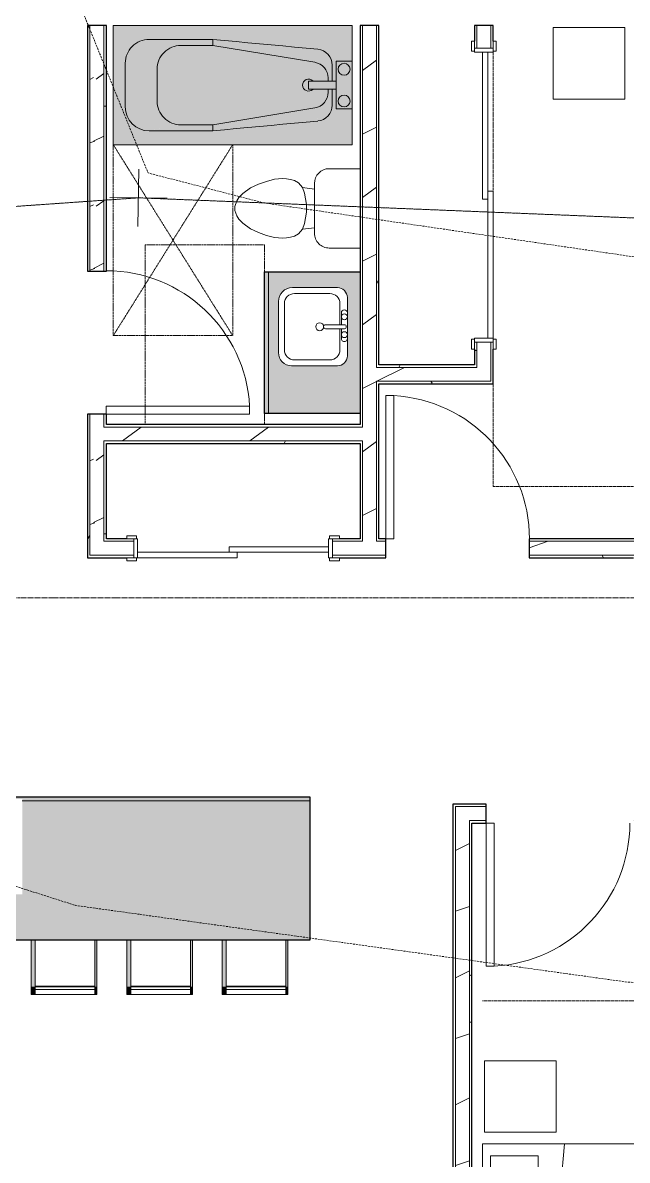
# Model space of a CAD drawing. Header units: inches. Extents: x -10205 to 13964, y -460 to 30702.
# Drawn here: x -2385.2 to -2233.3, y 11393.1 to 11679.3 of the extents above; entities that cross this region are included whole.
import ezdxf

# ---------------------------------------------------------------- set-up
doc = ezdxf.new("R2010")
doc.units = ezdxf.units.IN
doc.header["$MEASUREMENT"] = 0
for name, pattern in [('Dash 1_16_', [0.125, 0.0625, -0.0625]), ('Grid Line 1_2_', [0.875, 0.5, -0.125, 0.125, -0.125]), ('Hidden 1_8_', [0.1875, 0.125, -0.0625]), ('IMPORT-DASHED _2_', [0.75, 0.5, -0.25]), ('IMPORT-DASHED2', [0.375, 0.25, -0.125])]:
    doc.linetypes.add(name, pattern=pattern)
for name, color, linetype, lineweight in [('0-1', 7, 'Continuous', 5), ('0-4', 7, 'Continuous', 9), ('00base_6150001_dwg', 147, 'Continuous', 13), ('52', 147, 'Continuous', 13), ('A-DETL-HDLN-1', 7, 'Hidden 1_8_', 9), ('A-DOOR-3', 7, 'Continuous', 9), ('A-DOOR-4', 250, 'Continuous', 13), ('A-DOOR-FRAM-2', 250, 'Continuous', 13), ('A-WALL-5', 130, 'Continuous', 25), ('A-WALL-6', 7, 'Continuous', 9), ('A-WALL-PATT-3', 7, 'Continuous', 9), ('A-WALL-PATT-4', 8, 'Continuous', 9), ('E_RDWY_Gravel', 1, 'IMPORT-DASHED2', 13), ('E_TOPO_DTM_Breaklines', 147, 'Continuous', 13), ('E_TOPO_DTM_Contours_Major', 147, 'IMPORT-DASHED _2_', 13), ('E_TOPO_DTM_Contours_Minor', 147, 'IMPORT-DASHED _2_', 13), ('I-FURN-1', 254, 'Continuous', 9), ('I-FURN-3', 7, 'Continuous', 9), ('I-FURN-HDLN-2', 254, 'Dash 1_16_', 9), ('P-SANR-FIXT-1', 8, 'Continuous', 9), ('P-SANR-FIXT-5', 7, 'Continuous', 9), ('Q-CASE-2', 254, 'Continuous', 9), ('Q-CASE-5', 130, 'Continuous', 25), ('Q-CASE-6', 7, 'Continuous', 9), ('S-GRID-1', 1, 'Grid Line 1_2_', 9)]:
    doc.layers.add(name, color=color, linetype=linetype, lineweight=lineweight)
pattern_1 = [(0, (0, 0), (61.44, 15.36), [2.534, -43.546, 2.534, -43.546, -245.76]), (0, (0, 0), (61.44, 15.36), [-92.16, 2.534, -89.626, 2.534, -43.546, -107.52]), (0, (0, 0), (61.44, 15.36), [-230.4, 2.534, -28.186, 2.534, -74.266]), (120, (23.04, 7.68), (-44.02215, 45.5286), [2.534, -43.546, 2.534, -43.546, -245.76]), (120, (23.04, 7.68), (-44.02215, 45.5286), [-92.16, 2.534, -89.626, 2.534, -43.546, -107.52]), (120, (23.04, 7.68), (-44.02215, 45.5286), [-230.4, 2.534, -28.186, 2.534, -74.266]), (240, (30.72, 38.4), (-17.41785, -60.8886), [2.534, -43.546, 2.534, -43.546, -245.76]), (240, (30.72, 38.4), (-17.41785, -60.8886), [-92.16, 2.534, -89.626, 2.534, -43.546, -107.52]), (240, (30.72, 38.4), (-17.41785, -60.8886), [-230.4, 2.534, -28.186, 2.534, -74.266])]
pattern_2 = [(216.87, (12.795, 31.987), (95.9612857, 63.9749714), [15.994, -143.942]), (206.565, (31.987, 22.391), (-31.986981, -31.986924), [35.763, -35.763]), (198.435, (31.987, 6.397), (-63.974746, -31.987128), [20.231, -80.922])]

# ---------------------------------------------------------------- blocks, each defined once
blk = doc.blocks.new('Single-Flush - 36_ x 84_-1372839-SITE PLAN - CAD FILE')
at = {"layer": 'A-DOOR-3'}
blk.add_arc((18, 2.37), 36.07, 93.1789, 180, dxfattribs=at)
at = {"layer": 'A-DOOR-4'}
for p, q in [((16, 2.37), (16, 38.39)), ((18, 38.39), (16, 38.39)), ((18, 2.37), (18, 38.39)), ((18, 2.37), (16, 2.37))]:
    blk.add_line(p, q, dxfattribs=at)
blk = doc.blocks.new('Bed-Standard - King 78_ x 80_-V22-SITE PLAN - CAD FILE')
at = {"layer": 'I-FURN-3'}
for p, q in [((49.69, 38.2), (-28.31, 38.2)), ((-28.31, 38.2), (-28.31, -41.8)), ((49.69, -41.8), (49.69, 38.2)), ((-25.31, 36.2), (-25.31, 24.2)), ((-25.31, 36.2), (46.69, 36.2)), ((46.69, 36.2), (46.69, 24.2)), ((49.69, 24.2), (-28.31, 17.63)), ((-25.31, 24.2), (46.69, 24.2)), ((-28.31, -41.8), (49.69, -41.8))]:
    blk.add_line(p, q, dxfattribs=at)
at = {"layer": 'I-FURN-HDLN-2'}
for p, q in [((73.69, -77.8), (73.69, 38.2)), ((-64.31, 31.52), (-64.31, -3.48)), ((-64.31, -51.92), (-64.31, -77.8)), ((-64.31, -77.8), (73.69, -77.8))]:
    blk.add_line(p, q, dxfattribs=at)
blk = doc.blocks.new('Table-Night Stand - 18_ x 18_ x 24_-1352623-SITE PLAN - CAD FILE')
at = {"layer": 'I-FURN-3'}
for p, q in [((18.15, 18), (0.15, 18)), ((0.15, 18), (0.15, 0)), ((18.15, 0), (18.15, 18)), ((0.15, 0), (18.15, 0))]:
    blk.add_line(p, q, dxfattribs=at)
blk = doc.blocks.new('Bed-Standard - King 78_ x 80_-V23-SITE PLAN - CAD FILE')
at = {"layer": 'I-FURN-3'}
for p, q in [((-28.31, 41.8), (49.69, 41.8)), ((-28.31, -38.2), (-28.31, 41.8)), ((49.69, 41.8), (49.69, -38.2)), ((49.69, -24.2), (-28.31, -17.63)), ((-25.31, -24.2), (46.69, -24.2)), ((-25.31, -36.2), (-25.31, -24.2)), ((46.69, -36.2), (46.69, -24.2)), ((-25.31, -36.2), (46.69, -36.2)), ((49.69, -38.2), (-28.31, -38.2))]:
    blk.add_line(p, q, dxfattribs=at)
at = {"layer": 'I-FURN-HDLN-2'}
for p, q in [((-64.31, 77.8), (73.69, 77.8)), ((-64.31, -38.2), (-64.31, 77.8)), ((73.69, 77.8), (73.69, -38.2))]:
    blk.add_line(p, q, dxfattribs=at)
blk = doc.blocks.new('Table-Night Stand - 18_ x 18_ x 24_-1372838-SITE PLAN - CAD FILE')
at = {"layer": 'I-FURN-3'}
for p, q in [((0.15, 0), (18.15, 0)), ((0.15, -18), (0.15, 0)), ((18.15, 0), (18.15, -18)), ((18.15, -18), (0.15, -18))]:
    blk.add_line(p, q, dxfattribs=at)
blk = doc.blocks.new('Single-Flush - 36_ x 84_-1372824-SITE PLAN - CAD FILE')
at = {"layer": 'A-DOOR-3'}
blk.add_arc((18, -2.38), 36.07, 180, 266.8211, dxfattribs=at)
at = {"layer": 'A-DOOR-4'}
for p, q in [((16, -2.38), (16, -38.39)), ((18, -2.38), (16, -2.38)), ((18, -2.38), (18, -38.39)), ((18, -38.39), (16, -38.39))]:
    blk.add_line(p, q, dxfattribs=at)
blk = doc.blocks.new('OD_CW_Base Cabinet - OD_CW_Base Cabinet-1413929-SITE PLAN - CAD FILE')
at = {"layer": 'Q-CASE-2'}
for points in [[(8.36, 11), (8.36, 11.5), (32.36, 11.5), (32.36, 11), (104.6, 11), (104.6, 12), (0.74, 12), (0.74, 11), (2.17, 11)], [(0.74, -24), (104.6, -24), (104.6, 11), (32.36, 11), (32.36, -12.5), (8.36, -12.5), (8.36, 11), (0.74, 11)]]:
    blk.add_hatch(color=256, dxfattribs=at).paths.add_polyline_path(points, flags=0)
at = {"layer": 'Q-CASE-5'}
for p, q in [((0.74, -24), (0.74, 12)), ((0.74, 12), (104.6, 12)), ((104.6, 12), (104.6, -24)), ((104.6, -24), (0.74, -24))]:
    blk.add_line(p, q, dxfattribs=at)
at = {"layer": 'Q-CASE-6'}
for p, q in [((0.74, 11), (0.74, 12)), ((0.74, 12), (104.6, 12)), ((104.6, 12), (104.6, 11)), ((8.36, 11), (0.74, 11)), ((0.74, -24), (0.74, 11)), ((0.74, 11), (8.36, 11)), ((104.6, 11), (32.36, 11)), ((32.36, 11), (104.6, 11)), ((104.6, 11), (104.6, -24)), ((104.6, -24), (0.74, -24))]:
    blk.add_line(p, q, dxfattribs=at)
blk = doc.blocks.new('Bar_Stool_6722_1_ - Bar_Stool_6722_1_-V24-SITE PLAN - CAD FILE')
at = {"layer": 'I-FURN-1'}
for points in [[(0, 1.78), (1, 1.78), (1, 13.66), (0, 13.66), (0, 4.02)], [(16, 1.78), (16.5, 1.78), (16.5, 13.66), (16, 13.66), (16, 1.91)], [(0, 0.98), (1, 0.98), (1, 1.78), (0, 1.78), (0, 1.24)], [(1, 0), (1, 0.98), (0, 0.92), (0, 0)], [(16, 0.98), (16.5, 0.98), (16.5, 1.78), (16, 1.73), (16, 1.24)], [(16.5, 0), (16.5, 0.98), (16, 0.94), (16, 0)]]:
    blk.add_hatch(color=256, dxfattribs=at).paths.add_polyline_path(points, flags=0)
at = {"layer": 'I-FURN-3'}
for p, q in [((0, 1.78), (0, 13.66)), ((1, 2.03), (1, 13.66)), ((16, 13.66), (16, 2.03)), ((16.5, 13.66), (16.5, 1.78)), ((1, 1.78), (0, 1.78)), ((0, 1.78), (0, 0.98)), ((1, 0.98), (0, 0.98)), ((0, 0.98), (0, 0)), ((1, 1.91), (1, 2.03)), ((16, 2.03), (1, 2.03)), ((1, 1.24), (1, 1.91)), ((16, 1.91), (1, 1.91)), ((1, 0), (1, 1.24)), ((1, 1.24), (16, 1.24)), ((16, 2.03), (16, 1.91)), ((16, 1.91), (16, 1.24)), ((16.5, 1.78), (16, 1.78)), ((16, 1.24), (16, 0)), ((16.5, 0.98), (16, 0.98)), ((16.5, 0.98), (16.5, 1.78)), ((16.5, 0), (16.5, 0.98)), ((0, 0), (1, 0)), ((1, 0), (16, 0)), ((16, 0), (16.5, 0))]:
    blk.add_line(p, q, dxfattribs=at)
blk = doc.blocks.new('FOLDING_SLIDING CLOSET - 72_ x 80_-1372885-SITE PLAN - CAD FILE')
at = {"layer": 'A-DOOR-3'}
for p, q in [((-38.75, 3.25), (-36.25, 3.25)), ((-38.75, 2.5), (-38.75, 3.25)), ((-36.25, 3.25), (-36.25, 2.5)), ((36.25, 3.25), (38.75, 3.25)), ((36.25, 2.5), (36.25, 3.25)), ((38.75, 3.25), (38.75, 2.5)), ((-36.25, 2.5), (-38.75, 2.5)), ((38.75, 2.5), (36.25, 2.5)), ((-38.75, -2.25), (-36.25, -2.25)), ((-38.75, -3), (-38.75, -2.25)), ((-36.25, -2.25), (-36.25, -3)), ((36.25, -2.25), (38.75, -2.25)), ((36.25, -3), (36.25, -2.25)), ((38.75, -2.25), (38.75, -3)), ((-36.25, -3), (-38.75, -3)), ((38.75, -3), (36.25, -3))]:
    blk.add_line(p, q, dxfattribs=at)
at = {"layer": 'A-DOOR-4'}
for p, q in [((-1, 0.5), (36, 0.5)), ((-1, -0.875), (-1, 0.5)), ((36, 0.5), (36, -0.875)), ((-36, -0.875), (1, -0.875)), ((-36, -2.25), (-36, -0.875)), ((1, -2.25), (-36, -2.25)), ((36, -0.875), (-1, -0.875)), ((1, -0.875), (1, -2.25))]:
    blk.add_line(p, q, dxfattribs=at)
at = {"layer": 'A-DOOR-FRAM-2'}
for p, q in [((-37, 2.5), (-36, 2.5)), ((-37, -2.25), (-37, 2.5)), ((-36, 2.5), (-36, -2.25)), ((36, 2.5), (37, 2.5)), ((36, -2.25), (36, 2.5)), ((37, 2.5), (37, -2.25)), ((-36, -2.25), (-37, -2.25)), ((37, -2.25), (36, -2.25))]:
    blk.add_line(p, q, dxfattribs=at)
blk = doc.blocks.new('FOLDING_SLIDING CLOSET - 48_ x 80_-1372841-SITE PLAN - CAD FILE')
at = {"layer": 'A-DOOR-3'}
for p, q in [((-26.75, 3.25), (-24.25, 3.25)), ((-26.75, 2.5), (-26.75, 3.25)), ((-24.25, 3.25), (-24.25, 2.5)), ((24.25, 3.25), (26.75, 3.25)), ((24.25, 2.5), (24.25, 3.25)), ((26.75, 3.25), (26.75, 2.5)), ((-24.25, 2.5), (-26.75, 2.5)), ((26.75, 2.5), (24.25, 2.5)), ((-26.75, -2.25), (-24.25, -2.25)), ((-26.75, -3), (-26.75, -2.25)), ((-24.25, -2.25), (-24.25, -3)), ((24.25, -2.25), (26.75, -2.25)), ((24.25, -3), (24.25, -2.25)), ((26.75, -2.25), (26.75, -3)), ((-24.25, -3), (-26.75, -3)), ((26.75, -3), (24.25, -3))]:
    blk.add_line(p, q, dxfattribs=at)
at = {"layer": 'A-DOOR-4'}
for p, q in [((-1, 0.5), (24, 0.5)), ((-1, -0.88), (-1, 0.5)), ((24, 0.5), (24, -0.88)), ((-24, -0.88), (1, -0.88)), ((-24, -2.25), (-24, -0.88)), ((1, -2.25), (-24, -2.25)), ((24, -0.88), (-1, -0.88)), ((1, -0.88), (1, -2.25))]:
    blk.add_line(p, q, dxfattribs=at)
at = {"layer": 'A-DOOR-FRAM-2'}
for p, q in [((-25, 2.5), (-24, 2.5)), ((-25, -2.25), (-25, 2.5)), ((-24, 2.5), (-24, -2.25)), ((24, 2.5), (25, 2.5)), ((24, -2.25), (24, 2.5)), ((25, 2.5), (25, -2.25)), ((-24, -2.25), (-25, -2.25)), ((25, -2.25), (24, -2.25))]:
    blk.add_line(p, q, dxfattribs=at)
blk = doc.blocks.new('M_Sink Vanity-Square - 500 x 440mm-1352614-SITE PLAN - CAD FILE')
at = {"layer": 'P-SANR-FIXT-5'}
for p, q in [((7.96, 7.09), (-6.72, 7.09)), ((7.96, 7.09), (-6.72, 7.09)), ((3.62, 7.09), (-2.88, 7.09)), ((0.12, 6.33), (0.12, 1.59)), ((1.12, 6.33), (1.12, 1.59)), ((-9.22, 4.59), (-9.22, -6.73)), ((-9.22, 4.59), (-9.22, -6.73)), ((0.12, 5.22), (-5.22, 5.22)), ((-2.88, 5.59), (0.12, 5.59)), ((1.12, 5.59), (3.62, 5.59)), ((6.46, 5.22), (1.12, 5.22)), ((10.46, -6.91), (10.46, 4.59)), ((10.46, -6.91), (10.46, 4.59)), ((-7.72, 2.72), (-7.72, -6.23)), ((8.96, -6.23), (8.96, 2.72)), ((-5.72, -10.23), (7.14, -10.23)), ((-5.72, -10.23), (7.14, -10.23)), ((-5.22, -8.73), (6.46, -8.73))]:
    blk.add_line(p, q, dxfattribs=at)
for centre, radius, start, end in [((-6.72, 4.59), 2.5, 90, 180), ((-6.72, 4.59), 2.5, 90, 180), ((-2.88, 6.34), 0.75, 90, 270), ((-1.88, 6.34), 0.75, 360, 180), ((-1.88, 6.34), 0.75, 180, 0), ((0.62, 6.33), 0.5, 360, 180), ((2.62, 6.34), 0.75, 360, 180), ((2.62, 6.34), 0.75, 180, 360), ((3.62, 6.34), 0.75, 270, 90), ((7.96, 4.59), 2.5, 0, 90), ((7.96, 4.59), 2.5, 360, 90), ((-5.22, 2.72), 2.5, 90, 180), ((6.46, 2.72), 2.5, 0, 90), ((0.62, 0.13), 1, 360, 180), ((0.62, 0.13), 1, 180, 0), ((0.62, 1.59), 0.5, 180, 0), ((-5.72, -6.73), 3.5, 180, 270), ((-5.72, -6.73), 3.5, 180, 270), ((-5.22, -6.23), 2.5, 180, 270), ((6.46, -6.23), 2.5, 270, 0), ((7.14, -6.91), 3.32, 270, 360), ((7.14, -6.91), 3.32, 270, 0)]:
    blk.add_arc(centre, radius, start, end, dxfattribs=at)
blk = doc.blocks.new('Toilet-Domestic-3D - Toilet-Domestic-3D-1372870-SITE PLAN - CAD FILE')
at = {"layer": 'P-SANR-FIXT-5'}
for p, q in [((-2.74, 11), (-1.87, 11.5)), ((-1.87, 11.5), (-0.5, 12)), ((-0.5, 12), (0.5, 12)), ((0.5, 12), (1.87, 11.5)), ((1.87, 11.5), (2.74, 11)), ((-5.13, 8), (-3.74, 10)), ((-3.74, 10), (-2.74, 11)), ((2.74, 11), (3.74, 10)), ((3.74, 10), (5.13, 8)), ((-6.79, 4), (-6.06, 6)), ((-6.06, 6), (-5.13, 8)), ((5.13, 8), (6.06, 6)), ((6.06, 6), (6.79, 4)), ((-7.33, 1.99), (-6.79, 4)), ((6.79, 4), (7.33, 1.99)), ((-7.5, 0), (-7.33, 1.99)), ((7.33, 1.99), (7.5, 0)), ((-7.41, -1), (-7.5, 0)), ((-7.24, -2), (-7.41, -1)), ((-6.97, -3), (-7.24, -2)), ((7.24, -2), (6.97, -3)), ((7.41, -1), (7.24, -2)), ((7.5, 0), (7.41, -1)), ((-6.4, -4), (-6.97, -3)), ((-5.21, -5), (-6.4, -4)), ((-3.84, -5.5), (-5.21, -5)), ((-4.86, -8.02), (-5.21, -5)), ((-1, -6), (-3.84, -5.5)), ((3.84, -5.5), (1, -6)), ((5.21, -5), (3.84, -5.5)), ((4.86, -8.02), (5.21, -5)), ((6.4, -4), (5.21, -5)), ((6.97, -3), (6.4, -4)), ((6.25, -8.02), (-6.25, -8.02)), ((1, -6), (-1, -6)), ((-9.98, -11.75), (-9.98, -19.48)), ((9.98, -19.48), (9.98, -11.75))]:
    blk.add_line(p, q, dxfattribs=at)
for centre, start, end in [((-6.25, -11.75), 90, 180), ((6.25, -11.75), 0, 90)]:
    blk.add_arc(centre, 3.73, start, end, dxfattribs=at)
blk = doc.blocks.new('OD_CW_Base Cabinet - OD_CW_Base Cabinet-1440575-SITE PLAN - CAD FILE')
at = {"layer": 'Q-CASE-2'}
blk.add_hatch(color=256, dxfattribs=at).paths.add_polyline_path([(0.74, -1), (36.34, -1), (36.34, 0), (0.74, 0)], flags=0)
h = blk.add_hatch(color=256, dxfattribs=at)
h.paths.add_polyline_path([(0.74, -1), (0.74, -24), (36.34, -24), (36.34, -1), (12.71, -1)], flags=0)
h.paths.add_polyline_path([(12.71, -6.82), (12.83, -5.96), (13.16, -5.16), (13.69, -4.47), (14.37, -3.94), (15.21, -3.61), (16.03, -3.5), (28.9, -3.5), (29.9, -3.66), (30.65, -3.97), (31.37, -4.53), (31.93, -5.25), (32.28, -6.09), (32.4, -7), (32.31, -18.97), (32.06, -19.57), (31.67, -20.09), (31.15, -20.49), (30.55, -20.74), (29.9, -20.82), (14.57, -20.74), (13.96, -20.49), (13.45, -20.09), (13.05, -19.57), (12.8, -18.97), (12.71, -18.32)], flags=0)
at = {"layer": 'Q-CASE-5'}
for p, q in [((0.74, -24), (0.74, 0)), ((0.74, 0), (36.34, 0)), ((36.34, 0), (36.34, -24))]:
    blk.add_line(p, q, dxfattribs=at)
at = {"layer": 'Q-CASE-6'}
for p, q in [((0.74, -1), (0.74, 0)), ((0.74, 0), (36.34, 0)), ((36.34, -1), (0.74, -1)), ((0.74, -24), (0.74, -1)), ((0.74, -1), (36.34, -1)), ((36.34, 0), (36.34, -1)), ((36.34, -1), (36.34, -24))]:
    blk.add_line(p, q, dxfattribs=at)
blk = doc.blocks.new('Bath Tub - Maestro - 60_x30_-V72-SITE PLAN - CAD FILE')
at = {"layer": 'P-SANR-FIXT-1'}
for points in [[(35, 0), (0, 0), (0, -9), (4, -9), (4, -14), (5, -14), (5.05, -9.3), (5.21, -8.67), (5.6, -7.86), (5.83, -7.51), (6.27, -7.03), (6.79, -6.62), (7.36, -6.31), (7.98, -6.09), (9.35, -5.91), (35, -3.5), (51, -3.5), (52.04, -3.59), (53.05, -3.86), (54, -4.3), (54.95, -5), (55.6, -5.64), (56.2, -6.5), (56.64, -7.45), (56.91, -8.46), (57, -9.5), (56.97, -20.74), (56.8, -22.05), (56.2, -23.5), (55.24, -24.74), (54, -25.7), (52.55, -26.3), (50.38, -26.5), (34.42, -26.45), (7.98, -23.91), (7.36, -23.69), (6.79, -23.38), (6.27, -22.97), (5.83, -22.49), (5.48, -21.94), (5.21, -21.33), (5.05, -20.7), (5, -19), (5, -16), (4, -16), (4, -21), (0, -21), (0, -30), (60, -30), (60, 0)], [(43, -5), (35, -5), (9.13, -9.33), (8.03, -9.72), (6.82, -10.83), (6.24, -11.83), (6, -13.2), (6, -14), (10.94, -14), (10.94, -16), (6, -16), (6, -16.8), (6.24, -18.17), (6.98, -19.41), (8.03, -20.28), (9.35, -20.74), (35, -25), (43, -25), (44.55, -24.8), (46, -24.2), (47.24, -23.24), (48.2, -22), (48.8, -20.5), (49, -19), (49, -11), (48.8, -9.45), (48.12, -7.9), (47.24, -6.76), (46, -5.8), (44.55, -5.2)], [(35, -3.5), (8.63, -5.97), (9.35, -9.26), (35, -5), (35, -3.77)], [(51, -3.5), (35, -3.5), (35, -5), (43, -5), (50.51, -3.59)], [(51, -3.5), (43, -5), (44.55, -5.2), (46.03, -5.83), (47.28, -6.81), (48.2, -8), (48.8, -9.5), (49, -11), (57, -9.5), (56.91, -8.46), (56.64, -7.45), (56.2, -6.5), (55.29, -5.34), (54.86, -4.9), (54, -4.3), (53.05, -3.86), (52.04, -3.59)], [(8.63, -5.97), (7.98, -6.09), (7.36, -6.31), (6.74, -6.66), (6.27, -7.03), (5.6, -7.86), (5.48, -8.06), (5.21, -8.67), (5.05, -9.3), (5.05, -10.13), (6, -13.2), (6.24, -11.83), (6.98, -10.59), (8.2, -9.66), (9.35, -9.26), (8.65, -6.09)], [(57, -9.5), (49, -11), (49, -19), (57, -20.5), (57, -10.25)], [(6, -14), (4, -14), (4, -16), (10.94, -16), (10.94, -14), (6.35, -14)], [(6, -16.8), (5, -20.04), (5.06, -20.74), (5.24, -21.4), (5.72, -22.32), (5.87, -22.53), (6.33, -23.02), (6.79, -23.38), (7.36, -23.69), (8, -23.92), (8.63, -24.03), (9.35, -20.74), (8.03, -20.28), (6.95, -19.38), (6.24, -18.17), (6.12, -17.49)], [(49, -19), (48.72, -20.74), (48.16, -22.05), (47.24, -23.24), (46, -24.2), (44.55, -24.8), (43, -25), (51, -26.5), (52.55, -26.3), (54, -25.7), (55.42, -24.51), (56.24, -23.4), (56.8, -22.05), (57, -20.5), (50.46, -19.27)], [(9.35, -20.74), (8.63, -24.03), (35, -26.5), (35, -25), (11.44, -21.09)], [(43, -25), (35, -25), (35, -26.5), (51, -26.5), (44.55, -25.29)]]:
    blk.add_hatch(color=256, dxfattribs=at).paths.add_polyline_path(points, flags=0)
h = blk.add_hatch(color=256, dxfattribs=at)
h.paths.add_polyline_path([(0, -9), (0, -21), (4, -21), (4, -9), (0.5, -9)], flags=0)
h.paths.add_polyline_path([(2, -9.5), (2.39, -9.55), (2.75, -9.7), (3.06, -9.94), (3.3, -10.25), (3.45, -10.61), (3.5, -11), (3.33, -11.67), (3.3, -11.75), (3.06, -12.06), (2.75, -12.3), (2.39, -12.45), (2, -12.5), (1.61, -12.45), (1.25, -12.3), (0.94, -12.06), (0.7, -11.75), (0.55, -11.39), (0.5, -11), (0.55, -10.61), (0.7, -10.25), (0.94, -9.94), (1.25, -9.7), (1.61, -9.55)], flags=0)
h.paths.add_polyline_path([(2, -17.5), (2.39, -17.55), (3.02, -17.91), (3.06, -17.94), (3.3, -18.25), (3.45, -18.61), (3.5, -19), (3.43, -19.44), (3.3, -19.75), (3.06, -20.06), (2.75, -20.3), (2.38, -20.45), (2, -20.5), (1.61, -20.45), (1.25, -20.3), (0.94, -20.06), (0.7, -19.75), (0.55, -19.39), (0.5, -19), (0.55, -18.61), (0.7, -18.25), (0.94, -17.94), (1.25, -17.7), (1.61, -17.55)], flags=0)
h = blk.add_hatch(color=256, dxfattribs=at)
h.paths.add_polyline_path([(2, -9.5), (1.61, -9.55), (1.25, -9.7), (0.94, -9.94), (0.7, -10.25), (0.55, -10.61), (0.5, -11), (0.55, -11.39), (0.7, -11.75), (0.94, -12.06), (1.25, -12.3), (1.61, -12.45), (2, -12.5), (2.39, -12.45), (2.75, -12.3), (3.06, -12.06), (3.33, -11.67), (3.45, -11.39), (3.5, -11), (3.45, -10.61), (3.3, -10.25), (3.06, -9.94), (2.75, -9.7), (2.39, -9.55)], flags=0)
h.paths.add_polyline_path([(2, -17.5), (1.61, -17.55), (1.25, -17.7), (0.94, -17.94), (0.7, -18.25), (0.55, -18.61), (0.5, -19), (0.55, -19.39), (0.7, -19.75), (0.94, -20.06), (1.25, -20.3), (1.61, -20.45), (2, -20.5), (2.39, -20.45), (2.75, -20.3), (3.06, -20.06), (3.43, -19.44), (3.45, -19.39), (3.5, -19), (3.45, -18.61), (3.3, -18.25), (3.02, -17.91), (2.75, -17.7), (2.39, -17.55)], flags=0)
h = blk.add_hatch(color=256, dxfattribs=at)
h.paths.add_polyline_path([(5, -9.96), (5.05, -14), (6, -14), (5.92, -12.94), (5.05, -10.13)], flags=0)
h.paths.add_polyline_path([(5.05, -16), (5, -16), (5.05, -19.87), (6, -16.8), (6, -16), (5.32, -16)], flags=0)
at = {"layer": 'P-SANR-FIXT-5'}
for p, q in [((60, 0), (0, 0)), ((0, 0), (0, -9)), ((60, -30), (60, 0)), ((35, -5), (9.35, -9.26)), ((35, -3.5), (51, -3.5)), ((35, -5), (35, -3.5)), ((43, -5), (35, -5)), ((4, -9), (0, -9)), ((0, -9), (0, -21)), ((4, -14), (4, -9)), ((5, -14), (5, -9.96)), ((49, -19), (49, -11)), ((57, -9.5), (57, -20.5)), ((4, -16), (4, -14)), ((4, -14), (10.94, -14)), ((6, -13.2), (6, -14)), ((10.94, -16), (10.94, -14)), ((4, -21), (4, -16)), ((10.94, -16), (4, -16)), ((5, -20.04), (5, -16)), ((6, -16), (6, -16.8)), ((0, -21), (0, -30)), ((0, -21), (4, -21)), ((9.35, -20.74), (35, -25)), ((35, -25), (35, -26.5)), ((35, -25), (43, -25)), ((51, -26.5), (35, -26.5)), ((0, -30), (60, -30))]:
    blk.add_line(p, q, dxfattribs=at)
at = {"layer": 'P-SANR-FIXT-5', "flags": 128}
for points in [[(8.63, -5.97), (11.56, -5.7), (14.49, -5.42), (17.42, -5.15), (20.35, -4.87), (23.28, -4.6), (26.21, -4.32), (29.14, -4.05), (32.07, -3.77), (35, -3.5)], [(35, -26.5), (32.07, -26.23), (29.14, -25.95), (26.21, -25.68), (23.28, -25.4), (20.35, -25.13), (17.42, -24.85), (14.49, -24.58), (11.56, -24.3), (8.63, -24.03)]]:
    blk.add_lwpolyline(points, dxfattribs=at)
at = {"layer": 'P-SANR-FIXT-5'}
for centre, radius, start, end in [((43, -11), 6, 360, 90), ((51, -9.5), 6, 0, 90), ((9, -9.96), 4, 95.3558, 180), ((2, -11), 1.5, 0, 180), ((2, -11), 1.5, 180, 360), ((10, -13.2), 4, 99.4223, 180), ((10.94, -15), 1.5, 0, 135), ((10, -16.8), 4, 180, 260.5777), ((10.94, -15), 1.5, 225, 360), ((2, -19), 1.5, 0, 180), ((2, -19), 1.5, 180, 360), ((43, -19), 6, 270, 0), ((9, -20.04), 4, 180, 264.6442), ((51, -20.5), 6, 270, 0)]:
    blk.add_arc(centre, radius, start, end, dxfattribs=at)
blk = doc.blocks.new('1750 Ox - Unit Layouts_rvt-1-SITE PLAN - CAD FILE')
at = {"layer": 'A-WALL-PATT-3'}
h = blk.add_hatch(dxfattribs=at)
h.set_pattern_fill('FP_2', color=256, style=0, pattern_type=2)
h.set_pattern_definition(pattern_1)
h.paths.add_polyline_path([(-2368.92, 11544.73), (-2368.3, 11544.73), (-2368.3, 11580.85), (-2368.92, 11580.85), (-2368.92, 11545.35)], flags=0)
h.paths.add_polyline_path([(-2368.3, 11616.85), (-2368.3, 11678.61), (-2368.92, 11678.61), (-2368.92, 11616.85)], flags=0)
h = blk.add_hatch(dxfattribs=at)
h.set_pattern_fill('FP_2', color=256, style=0, pattern_type=2)
h.set_pattern_definition(pattern_1)
h.paths.add_polyline_path([(-2364.8, 11548.85), (-2364.17, 11548.85), (-2364.17, 11574.1), (-2364.8, 11574.1), (-2364.8, 11573.48)], flags=0)
h.paths.add_polyline_path([(-2364.8, 11577.6), (-2364.17, 11577.6), (-2364.17, 11580.85), (-2364.8, 11580.85), (-2364.8, 11578.23)], flags=0)
h.paths.add_polyline_path([(-2364.8, 11616.85), (-2364.17, 11616.85), (-2364.17, 11678.61), (-2364.8, 11678.61), (-2364.8, 11639.74)], flags=0)
h = blk.add_hatch(dxfattribs=at)
h.set_pattern_fill('FP_2', color=256, style=0, pattern_type=2)
h.set_pattern_definition(pattern_1)
h.paths.add_polyline_path([(-2295.67, 11549.48), (-2295.67, 11589.11), (-2296.3, 11589.11), (-2296.3, 11549.48)], flags=0)
h.paths.add_polyline_path([(-2295.67, 11592.61), (-2295.67, 11678.61), (-2296.3, 11678.61), (-2296.3, 11592.61)], flags=0)
h = blk.add_hatch(dxfattribs=at)
h.set_pattern_fill('FP_2', color=256, style=0, pattern_type=2)
h.set_pattern_definition(pattern_1)
h.paths.add_polyline_path([(-2271.05, 11592.61), (-2271.05, 11598.93), (-2271.67, 11598.93), (-2271.67, 11592.61)], flags=0)
h.paths.add_polyline_path([(-2271.05, 11672.93), (-2271.05, 11678.61), (-2271.67, 11678.61), (-2271.67, 11672.93)], flags=0)
h = blk.add_hatch(dxfattribs=at)
h.set_pattern_fill('FP_2', color=256, style=0, pattern_type=2)
h.set_pattern_definition(pattern_1)
h.paths.add_polyline_path([(-2295.67, 11592.61), (-2271.67, 11592.61), (-2271.67, 11593.24), (-2295.67, 11593.24)], flags=0)
h = blk.add_hatch(dxfattribs=at)
h.set_pattern_fill('FP_2', color=256, style=0, pattern_type=2)
h.set_pattern_definition(pattern_1)
h.paths.add_polyline_path([(-2295.67, 11588.49), (-2267.55, 11588.49), (-2267.55, 11589.11), (-2295.67, 11589.11)], flags=0)
h = blk.add_hatch(dxfattribs=at)
h.set_pattern_fill('FP_2', color=256, style=0, pattern_type=2)
h.set_pattern_definition(pattern_1)
h.paths.add_polyline_path([(-2364.17, 11573.48), (-2300.42, 11573.48), (-2300.42, 11574.1), (-2364.17, 11574.1)], flags=0)
h = blk.add_hatch(dxfattribs=at)
h.set_pattern_fill('FP_2', color=256, style=0, pattern_type=2)
h.set_pattern_definition(pattern_1)
h.paths.add_polyline_path([(-2368.3, 11544.73), (-2357.3, 11544.73), (-2357.3, 11545.35), (-2368.3, 11545.35)], flags=0)
h.paths.add_polyline_path([(-2152.92, 11544.73), (-2106.45, 11544.73), (-2106.45, 11545.35), (-2227.55, 11545.35), (-2227.55, 11544.73), (-2171.06, 11544.73)], flags=0)
h.paths.add_polyline_path([(-2293.91, 11544.73), (-2293.91, 11545.35), (-2307.3, 11545.35), (-2307.3, 11544.73), (-2295.62, 11544.73)], flags=0)
h.paths.add_polyline_path([(-2231.05, 11544.73), (-2231.05, 11545.35), (-2257.91, 11545.35), (-2257.91, 11544.73), (-2231.67, 11544.73)], flags=0)
h = blk.add_hatch(dxfattribs=at)
h.set_pattern_fill('FP_2', color=256, style=0, pattern_type=2)
h.set_pattern_definition(pattern_1)
h.paths.add_polyline_path([(-2277.06, 11285.29), (-2276.43, 11285.29), (-2276.43, 11482.1), (-2277.06, 11482.05), (-2277.06, 11285.29)], flags=0)
h = blk.add_hatch(dxfattribs=at)
h.set_pattern_fill('FP_2', color=256, style=0, pattern_type=2)
h.set_pattern_definition(pattern_1)
h.paths.add_polyline_path([(-2214.68, 11477.98), (-2214.06, 11477.98), (-2214.06, 11478.6), (-2232.68, 11478.6), (-2232.68, 11477.98), (-2227.55, 11477.98)], flags=0)
h.paths.add_polyline_path([(-2272.31, 11477.98), (-2268.68, 11477.98), (-2268.68, 11478.6), (-2272.93, 11478.6), (-2272.93, 11477.98)], flags=0)
h.paths.add_polyline_path([(-2106.45, 11477.98), (-2106.45, 11478.6), (-2210.56, 11478.6), (-2210.56, 11477.98), (-2119.13, 11477.98)], flags=0)
h = blk.add_hatch(dxfattribs=at)
h.set_pattern_fill('FP_2', color=256, style=0, pattern_type=2)
h.set_pattern_definition(pattern_1)
h.paths.add_polyline_path([(-2272.31, 11285.29), (-2272.31, 11477.98), (-2272.93, 11477.98), (-2272.93, 11285.29)], flags=0)
at = {"layer": 'A-WALL-PATT-4'}
h = blk.add_hatch(dxfattribs=at)
h.set_pattern_fill('FP_4', color=256, style=0, pattern_type=2)
h.set_pattern_definition(pattern_2)
h.paths.add_polyline_path([(-2368.3, 11545.35), (-2364.8, 11545.35), (-2364.8, 11580.85), (-2368.3, 11580.85), (-2368.3, 11574.1)], flags=0)
h.paths.add_polyline_path([(-2368.3, 11616.85), (-2364.8, 11616.85), (-2364.8, 11678.61), (-2368.3, 11678.61), (-2368.3, 11639.74)], flags=0)
h = blk.add_hatch(dxfattribs=at)
h.set_pattern_fill('FP_4', color=256, style=0, pattern_type=2)
h.set_pattern_definition(pattern_2)
h.paths.add_polyline_path([(-2296.3, 11548.85), (-2296.3, 11678.61), (-2299.8, 11678.61), (-2299.78, 11548.85), (-2296.31, 11548.85)], flags=0)
h = blk.add_hatch(dxfattribs=at)
h.set_pattern_fill('FP_4', color=256, style=0, pattern_type=2)
h.set_pattern_definition(pattern_2)
h.paths.add_polyline_path([(-2274.92, 11589.11), (-2271.05, 11589.13), (-2271.05, 11592.61), (-2296.3, 11592.61), (-2296.3, 11589.11), (-2295.67, 11589.11)], flags=0)
h = blk.add_hatch(dxfattribs=at)
h.set_pattern_fill('FP_4', color=256, style=0, pattern_type=2)
h.set_pattern_definition(pattern_2)
h.paths.add_polyline_path([(-2323.42, 11574.1), (-2299.8, 11574.1), (-2299.8, 11577.6), (-2364.8, 11577.6), (-2364.8, 11574.1), (-2364.17, 11574.1)], flags=0)
h = blk.add_hatch(dxfattribs=at)
h.set_pattern_fill('FP_4', color=256, style=0, pattern_type=2)
h.set_pattern_definition(pattern_2)
h.paths.add_polyline_path([(-2231.05, 11545.35), (-2105.82, 11545.35), (-2105.82, 11548.85), (-2257.91, 11548.85), (-2257.91, 11545.35)], flags=0)
h.paths.add_polyline_path([(-2364.8, 11545.35), (-2357.3, 11545.35), (-2357.3, 11548.85), (-2364.8, 11548.85), (-2364.8, 11545.41)], flags=0)
h.paths.add_polyline_path([(-2296.3, 11545.35), (-2293.91, 11545.35), (-2293.91, 11548.85), (-2307.3, 11548.85), (-2307.3, 11545.35), (-2299.8, 11545.35)], flags=0)
h = blk.add_hatch(dxfattribs=at)
h.set_pattern_fill('FP_4', color=256, style=0, pattern_type=2)
h.set_pattern_definition(pattern_2)
h.paths.add_polyline_path([(-2276.43, 11478.6), (-2268.68, 11478.6), (-2268.68, 11482.1), (-2276.43, 11482.1), (-2276.43, 11478.6)], flags=0)
h.paths.add_polyline_path([(-2105.82, 11478.6), (-2105.82, 11482.1), (-2232.68, 11482.1), (-2232.68, 11478.6), (-2119.13, 11478.6)], flags=0)
h = blk.add_hatch(dxfattribs=at)
h.set_pattern_fill('FP_4', color=256, style=0, pattern_type=2)
h.set_pattern_definition(pattern_2)
h.paths.add_polyline_path([(-2272.93, 11284.54), (-2272.93, 11478.6), (-2276.43, 11478.6), (-2276.43, 11284.54), (-2274.92, 11284.54)], flags=0)
at = {"layer": 'A-DETL-HDLN-1'}
for p, q in [((-2362.42, 11648.61), (-2362.42, 11600.61)), ((-2332.42, 11600.61), (-2362.42, 11648.61)), ((-2332.42, 11648.61), (-2362.42, 11600.61)), ((-2332.42, 11600.61), (-2332.42, 11648.61)), ((-2354.42, 11623.43), (-2354.42, 11578.23)), ((-2324.42, 11623.43), (-2354.42, 11623.43)), ((-2324.42, 11616.61), (-2324.42, 11623.43)), ((-2362.42, 11600.61), (-2332.42, 11600.61)), ((-2324.42, 11578.23), (-2324.42, 11581.01))]:
    blk.add_line(p, q, dxfattribs=at)
at = {"layer": 'A-WALL-5'}
for p, q in [((-2368.92, 11678.61), (-2368.92, 11616.85)), ((-2364.17, 11678.61), (-2368.92, 11678.61)), ((-2364.17, 11616.85), (-2364.17, 11678.61)), ((-2300.42, 11678.61), (-2300.42, 11578.23)), ((-2295.67, 11678.61), (-2300.42, 11678.61)), ((-2295.67, 11593.24), (-2295.67, 11678.61)), ((-2271.67, 11678.61), (-2271.67, 11674.68)), ((-2266.92, 11678.61), (-2271.67, 11678.61)), ((-2266.92, 11674.68), (-2266.92, 11678.61)), ((-2368.92, 11616.85), (-2364.17, 11616.85)), ((-2271.67, 11597.18), (-2271.67, 11593.24)), ((-2266.92, 11588.49), (-2266.92, 11597.18)), ((-2271.67, 11593.24), (-2295.67, 11593.24)), ((-2295.67, 11549.48), (-2295.67, 11588.49)), ((-2295.67, 11588.49), (-2271.67, 11588.49)), ((-2271.67, 11588.49), (-2267.55, 11588.49)), ((-2267.55, 11588.49), (-2266.92, 11588.49)), ((-2368.92, 11580.85), (-2368.92, 11544.73)), ((-2364.17, 11580.85), (-2368.92, 11580.85)), ((-2364.17, 11578.23), (-2364.17, 11580.85)), ((-2300.42, 11578.23), (-2364.17, 11578.23)), ((-2364.17, 11549.48), (-2364.17, 11573.48)), ((-2364.17, 11573.48), (-2300.42, 11573.48)), ((-2300.42, 11573.48), (-2300.42, 11549.48)), ((-2359.05, 11549.48), (-2364.17, 11549.48)), ((-2300.42, 11549.48), (-2305.55, 11549.48)), ((-2293.91, 11549.48), (-2295.67, 11549.48)), ((-2293.91, 11544.73), (-2293.91, 11549.48)), ((-2105.55, 11549.48), (-2257.91, 11549.48)), ((-2257.91, 11549.48), (-2257.91, 11544.73)), ((-2368.92, 11544.73), (-2368.3, 11544.73)), ((-2368.3, 11544.73), (-2364.17, 11544.73)), ((-2364.17, 11544.73), (-2359.05, 11544.73)), ((-2305.55, 11544.73), (-2293.91, 11544.73)), ((-2257.91, 11544.73), (-2231.67, 11544.73)), ((-2268.68, 11482.73), (-2277.06, 11482.73)), ((-2277.06, 11482.73), (-2277.06, 11482.1)), ((-2277.06, 11482.1), (-2277.06, 11477.98)), ((-2268.68, 11477.98), (-2268.68, 11482.73)), ((-2277.06, 11477.98), (-2277.06, 11284.54)), ((-2272.31, 11477.98), (-2268.68, 11477.98)), ((-2272.31, 11284.54), (-2272.31, 11477.98))]:
    blk.add_line(p, q, dxfattribs=at)
at = {"layer": 'A-WALL-6'}
for p, q in [((-2368.3, 11616.85), (-2368.3, 11678.61)), ((-2364.8, 11616.85), (-2364.8, 11678.61)), ((-2299.8, 11577.6), (-2299.8, 11678.61)), ((-2296.3, 11592.61), (-2296.3, 11678.61)), ((-2271.05, 11672.93), (-2271.05, 11678.61)), ((-2267.55, 11672.93), (-2267.55, 11678.61)), ((-2271.05, 11592.61), (-2271.05, 11598.93)), ((-2267.55, 11589.11), (-2267.55, 11598.93)), ((-2295.67, 11592.61), (-2296.3, 11592.61)), ((-2271.67, 11592.61), (-2295.67, 11592.61)), ((-2271.05, 11592.61), (-2271.67, 11592.61)), ((-2296.3, 11549.48), (-2296.3, 11589.11)), ((-2295.67, 11589.11), (-2296.3, 11589.11)), ((-2271.67, 11589.11), (-2295.67, 11589.11)), ((-2271.05, 11589.11), (-2271.67, 11589.11)), ((-2267.55, 11589.11), (-2271.05, 11589.11)), ((-2368.3, 11545.35), (-2368.3, 11580.85)), ((-2364.8, 11577.6), (-2364.8, 11580.85)), ((-2364.17, 11577.6), (-2364.8, 11577.6)), ((-2300.42, 11577.6), (-2364.17, 11577.6)), ((-2299.8, 11577.6), (-2300.42, 11577.6)), ((-2364.8, 11548.85), (-2364.8, 11574.1)), ((-2364.17, 11574.1), (-2364.8, 11574.1)), ((-2300.42, 11574.1), (-2364.17, 11574.1)), ((-2299.8, 11574.1), (-2300.42, 11574.1)), ((-2299.8, 11549.48), (-2299.8, 11574.1)), ((-2299.8, 11549.48), (-2299.8, 11548.85)), ((-2296.3, 11549.48), (-2296.3, 11548.85)), ((-2364.17, 11548.85), (-2364.8, 11548.85)), ((-2357.3, 11548.85), (-2364.17, 11548.85)), ((-2299.8, 11548.85), (-2307.3, 11548.85)), ((-2293.91, 11548.85), (-2296.3, 11548.85)), ((-2105.55, 11548.85), (-2257.91, 11548.85)), ((-2364.8, 11545.35), (-2368.3, 11545.35)), ((-2364.17, 11545.35), (-2364.8, 11545.35)), ((-2357.3, 11545.35), (-2364.17, 11545.35)), ((-2293.91, 11545.35), (-2307.3, 11545.35)), ((-2231.05, 11545.35), (-2257.91, 11545.35)), ((-2276.43, 11482.1), (-2268.68, 11482.1)), ((-2276.43, 11478.6), (-2276.43, 11482.1)), ((-2276.43, 11477.98), (-2276.43, 11478.6)), ((-2276.43, 11284.54), (-2276.43, 11477.98)), ((-2272.93, 11478.6), (-2268.68, 11478.6)), ((-2272.93, 11477.98), (-2272.93, 11478.6)), ((-2272.93, 11284.54), (-2272.93, 11477.98))]:
    blk.add_line(p, q, dxfattribs=at)
at = {"layer": '0-4'}
for name, p, rotation in [('Bath Tub - Maestro - 60_x30_-V72-SITE PLAN - CAD FILE', (-2302.42, 11648.61), 180), ('FOLDING_SLIDING CLOSET - 72_ x 80_-1372885-SITE PLAN - CAD FILE', (-2269.17, 11635.93), 90.00000000000031), ('Toilet-Domestic-3D - Toilet-Domestic-3D-1372870-SITE PLAN - CAD FILE', (-2319.9, 11632.61), 90.00000000000813), ('Single-Flush - 36_ x 84_-1372839-SITE PLAN - CAD FILE', (-2366.55, 11598.85), 269.9999999999978), ('OD_CW_Base Cabinet - OD_CW_Base Cabinet-1440575-SITE PLAN - CAD FILE', (-2324.42, 11580.28), 90.00000000000131), ('M_Sink Vanity-Square - 500 x 440mm-1352614-SITE PLAN - CAD FILE', (-2310.69, 11603.45), 270.0000000000085), ('Single-Flush - 36_ x 84_-1372824-SITE PLAN - CAD FILE', (-2275.91, 11547.1), 180), ('Single-Flush - 36_ x 84_-1372839-SITE PLAN - CAD FILE', (-2250.68, 11480.35), 180), ('Bed-Standard - King 78_ x 80_-V23-SITE PLAN - CAD FILE', (-2231.42, 11368.93), 269.9999999999959), ('Table-Night Stand - 18_ x 18_ x 24_-1372838-SITE PLAN - CAD FILE', (-2251.12, 11418.32), 269.9999999999959)]:
    blk.add_blockref(name, p, dxfattribs=dict(at, rotation=rotation))
for name, p in [('Bed-Standard - King 78_ x 80_-V22-SITE PLAN - CAD FILE', (-2202.61, 11640.41)), ('Table-Night Stand - 18_ x 18_ x 24_-1352623-SITE PLAN - CAD FILE', (-2252, 11660.11)), ('FOLDING_SLIDING CLOSET - 48_ x 80_-1372841-SITE PLAN - CAD FILE', (-2332.3, 11546.98)), ('OD_CW_Base Cabinet - OD_CW_Base Cabinet-1413929-SITE PLAN - CAD FILE', (-2417.66, 11472.53)), ('Bar_Stool_6722_1_ - Bar_Stool_6722_1_-V24-SITE PLAN - CAD FILE', (-2383.04, 11434.87)), ('Bar_Stool_6722_1_ - Bar_Stool_6722_1_-V24-SITE PLAN - CAD FILE', (-2359.04, 11434.87)), ('Bar_Stool_6722_1_ - Bar_Stool_6722_1_-V24-SITE PLAN - CAD FILE', (-2335.04, 11434.87))]:
    blk.add_blockref(name, p, dxfattribs=at)
blk = doc.blocks.new('00base_6150001_dwg-1748108-SITE PLAN - CAD FILE')
at = {"layer": '52'}
for p, q in [((4040249.84, 3368106.03), (4040249.84, 3368120.43)), ((4040242.64, 3368113.23), (4040257.04, 3368113.23))]:
    blk.add_line(p, q, dxfattribs=at)
at = {"layer": 'E_RDWY_Gravel', "flags": 128}
blk.add_lwpolyline([(4039990.89, 3369958.73), (4040046.07, 3369899.93), (4040080.92, 3369811.39), (4040085.92, 3369535.95), (4040117.89, 3369278.55), (4040147.03, 3369002.78), (4040184.18, 3368716.75), (4040224.43, 3368406.23), (4040249.84, 3368113.23), (4040243.62, 3367854.49), (4040311.22, 3367688.65), (4040336.66, 3367671.26)], dxfattribs=at)
at = {"layer": 'E_TOPO_DTM_Breaklines', "flags": 128}
blk.add_lwpolyline([(4039990.89, 3369958.73), (4040046.07, 3369899.93), (4040080.92, 3369811.39), (4040085.92, 3369535.95), (4040117.89, 3369278.55), (4040147.03, 3369002.78), (4040184.18, 3368716.75), (4040224.43, 3368406.23), (4040249.84, 3368113.23), (4040243.62, 3367854.49), (4040311.22, 3367688.65), (4040336.66, 3367671.26)], dxfattribs=at)
at = {"layer": 'E_TOPO_DTM_Contours_Major', "flags": 128}
blk.add_lwpolyline([(4041422.29, 3369015.53), (4041420.4, 3368837.67), (4041410.02, 3368807.98), (4041393.09, 3368985.87), (4041348.48, 3369136.84), (4041312.95, 3369249.39), (4041267.33, 3369390.84), (4041251.96, 3369461.11), (4041216.96, 3369770.31), (4041209.13, 3369804.98), (4041203.33, 3369909.64), (4041196.04, 3369929.74), (4041184.72, 3370031.48), (4041183.85, 3369996.68), (4041155.07, 3369859.53), (4041137.72, 3369814.81), (4041154.08, 3369799.93), (4041120.68, 3369682.87), (4041081.88, 3369441.46), (4041096.76, 3369397.84), (4041069.26, 3369330.42), (4041018.74, 3369215.42), (4041003.47, 3369236.56), (4040992.81, 3369468.19), (4040971.48, 3369597.6), (4040963.38, 3369783.11), (4040968.41, 3369791.24), (4040965.21, 3369814.86), (4040960.21, 3369852.73), (4040938.69, 3369864.97), (4040921.68, 3369861.86), (4040909.18, 3369877.58), (4040896.65, 3369878.03), (4040889.96, 3369922.9), (4040886.86, 3369926.84), (4040886.17, 3369933.44), (4040880.77, 3369947.83), (4040877.6, 3369951.57), (4040840.38, 3369959.06), (4040842.69, 3369950.77), (4040801.91, 3369962.75), (4040796.12, 3369945.52), (4040787.06, 3369933.78), (4040745.01, 3369923.93), (4040710.13, 3369953.55), (4040708.14, 3369926.97), (4040744.72, 3369916.78), (4040786.32, 3369925.94), (4040772.01, 3369897.09), (4040751.13, 3369869.56), (4040754.72, 3369866.73), (4040756.36, 3369698.73), (4040752.33, 3369679.11), (4040746.61, 3369678.11), (4040719, 3369665.27), (4040638.75, 3369701.64), (4040484.61, 3369770.44), (4040451.2, 3369741.62), (4040436.13, 3369740.07), (4040423.62, 3369731.13), (4040410.07, 3369705.23), (4040296.91, 3369474.63), (4040343.04, 3369386.35), (4040427.79, 3369165.67), (4040435.24, 3369150.38), (4040450.13, 3369145.59), (4040711.81, 3369099.13), (4040773.11, 3368850.87), (4040773.31, 3368850.08), (4040755.1, 3368576.66), (4040723.67, 3368521.84), (4040586.07, 3368298.14), (4040498.53, 3368213.73), (4040256.14, 3368110.92), (4040249.08, 3368081.73), (4040221.11, 3367864.72), (4040217.88, 3367830.06), (4040218.32, 3367829.25), (4040218.83, 3367828.86), (4040219.25, 3367828.37), (4040245.2, 3367835.05), (4040291.56, 3367696.67), (4040297.49, 3367683.72), (4040302.84, 3367677.95), (4040328.75, 3367665.7), (4040329.62, 3367658.62), (4040337.08, 3367636.07), (4040385.75, 3367555.38), (4040562.42, 3367434.81), (4040616.28, 3367424.93), (4040620.56, 3367389.36), (4040598.5, 3367372.9), (4040636.95, 3367282.92), (4040478.39, 3367115.54), (4040420.09, 3367104.72), (4040341.26, 3367154), (4040317.04, 3367139.75), (4040274.42, 3367138.36), (4040244, 3367072.66), (4040232.07, 3367018.68), (4040285.44, 3366982.94), (4040313.24, 3366950), (4040371.96, 3366819.97), (4040368.57, 3366812.15), (4040374.67, 3366808.35), (4040383.64, 3366797.34), (4040424.24, 3366741.73), (4040455.59, 3366747.15), (4040438.14, 3366738.31), (4040615.43, 3366678.48), (4040671.03, 3366662.24), (4040679.21, 3366644.98), (4040648.52, 3366574.5), (4040635.96, 3366542.55), (4040616, 3366498.59), (4040599.64, 3366455.21), (4040580.63, 3366394.85), (4040564.66, 3366360.68), (4040550.23, 3366269.73), (4040520.18, 3366224.11), (4040516.19, 3366212.7), (4040510.36, 3366205.31), (4040451.85, 3366122.92), (4040404.36, 3366090.03), (4040276.43, 3366056.1), (4040161.99, 3366028.06), (4040041.55, 3366010.73), (4039998.81, 3365989.76), (4039922.58, 3365958.72), (4039911.87, 3365948.51), (4039857.13, 3365942.61), (4039804.52, 3365942.44), (4039676.36, 3365939.45), (4039522.04, 3365934.42), (4039349.58, 3365929.68), (4039208.52, 3365925.85), (4039015.33, 3365919.72), (4038861.53, 3365915.28), (4038862.11, 3365872.62), (4038866.39, 3365873.72), (4039040.08, 3365877.21), (4039111.39, 3365877.47), (4039470.56, 3365870.43)], dxfattribs=at)
at = {"layer": 'E_TOPO_DTM_Contours_Minor', "flags": 128}
blk.add_lwpolyline([(4039252.62, 3365857.2), (4039020.05, 3365861.75), (4038973.88, 3365861.59), (4038861.41, 3365859.33), (4038858.64, 3365858.61), (4038857.82, 3365918.33), (4039073.1, 3365924.55), (4039206.55, 3365928.78), (4039401.42, 3365934.07), (4039520.83, 3365937.35), (4039734.14, 3365944.3), (4039804.02, 3365945.94), (4039832.71, 3365946.03), (4039862.55, 3365949.25), (4039920.65, 3366004.62), (4039966.87, 3366023.44), (4040043.61, 3366061.09), (4040104.84, 3366069.9), (4040228.65, 3366100.24), (4040263.62, 3366115.22), (4040396.93, 3366210.23), (4040430.99, 3366254.57), (4040450.75, 3366303.97), (4040457.7, 3366335.55), (4040444.05, 3366457.66), (4040453.77, 3366493.03), (4040477.6, 3366571.12), (4040499.05, 3366626.2), (4040445.52, 3366664.43), (4040407.73, 3366678.31), (4040295.79, 3366733.52), (4040295.14, 3366745.83), (4040282.12, 3366804.89), (4040249.41, 3366843.65), (4040222, 3366862), (4040173.34, 3366919.86), (4040141.85, 3367004.13), (4040085.48, 3367010.66), (4040078.42, 3366999.19), (4040078.02, 3367015.44), (4040075.56, 3367014.16), (4040073.43, 3367085.36), (4040077.03, 3367095.76), (4040087.83, 3367110.42), (4040133.79, 3367148.67), (4040142.9, 3367150.41), (4040173.34, 3367152.13), (4040248.4, 3367155.54), (4040303.61, 3367179), (4040305.01, 3367180.6), (4040314.1, 3367320.13), (4040412.19, 3367323.23), (4040464.66, 3367355.6), (4040480.33, 3367373.02), (4040447.59, 3367379.03), (4040414.9, 3367401.33), (4040302.1, 3367588.34), (4040297.77, 3367601.42), (4040292.94, 3367640.53), (4040278.76, 3367647.23), (4040258.05, 3367669.58), (4040251.75, 3367683.32), (4040228.23, 3367701.53), (4040191.93, 3367744.06), (4040088.17, 3367822.19), (4040070.89, 3367854.4), (4040053.33, 3367929.1), (4040054.6, 3367987.05), (4040071.57, 3368125.96), (4040088.2, 3368181.38), (4040227.2, 3368374.21), (4040261.3, 3368391.16), (4040298.09, 3368467.42), (4040359.33, 3368649.94), (4040330.14, 3368806.68), (4040165.36, 3368861.7), (4040095.11, 3368957.57), (4039980.83, 3369203.77), (4039973.03, 3369222.75), (4039971.1, 3369237.13), (4039953.69, 3369411.97), (4039943.81, 3369412.31), (4039948.44, 3369463.12), (4039934.76, 3369506.53), (4039957.12, 3369602.07), (4039953.45, 3369619.3), (4039952.3, 3369641.76), (4039981.14, 3369781.64), (4039927.51, 3369828.3), (4039868.14, 3369862.14), (4039854.3, 3369870.58), (4039852.33, 3369875.19), (4039836.27, 3369892.24), (4039760.55, 3369889.74), (4039752.05, 3369892.47), (4039754.27, 3369889.44), (4039754.97, 3369888.17), (4039678.61, 3369845.65), (4039658.84, 3369875.07), (4039628.93, 3369914.75), (4039604.03, 3369963.13), (4039505.98, 3369925.86), (4039392.8, 3369947.45), (4039386.34, 3369967.06), (4039355.34, 3369961.3), (4039291.9, 3369959.77), (4039275.44, 3369929.93), (4039053.74, 3369924.19), (4039026.33, 3369905.35), (4038963.01, 3369907.71), (4038857.5, 3369876.33), (4038846.53, 3369878.29), (4038792.83, 3369864.63), (4038743.69, 3369856.68), (4038561.18, 3369831.63), (4038437.3, 3369813.34), (4038377.38, 3369794.87), (4038298.26, 3369791.98), (4038204.04, 3369777.98), (4038129.91, 3369742), (4038115.48, 3369715.2), (4038125.2, 3369583.85), (4038132.66, 3369530.31), (4038120.52, 3369379.87), (4038124.98, 3369303.48), (4038132.97, 3369194.74), (4038146.33, 3369083.37), (4038137.13, 3368960.58), (4038133.53, 3368828.21), (4038156.25, 3368489.14), (4038159.61, 3368450.34), (4038160.01, 3368445.48), (4038160.4, 3368439.73), (4038163.47, 3368406.36), (4038197.72, 3368138.26), (4038241.15, 3367950.6), (4038253.15, 3367844.32), (4038267.02, 3367653.98), (4038284.33, 3367504.4), (4038306.34, 3367190.32), (4038316.18, 3367136.25), (4038373.25, 3366959.11), (4038423.65, 3366853.75), (4038455.73, 3366820.11), (4038502.89, 3366771.48), (4038552.27, 3366754.35), (4038566.57, 3366719.93), (4038649.33, 3366560.34), (4038676.33, 3366458.21), (4038714.03, 3366349.84), (4038707.53, 3366197.93), (4038692.41, 3366075.68), (4038683.5, 3365974.06), (4038681.26, 3365863.74), (4038697.14, 3365855.62), (4038793.01, 3365832.91)], dxfattribs=at)

msp = doc.modelspace()

# ---------------------------------------------------------------- linework, layer by layer
at = {"layer": 'S-GRID-1'}
msp.add_line((-464.45, 11534.59), (-4316.34, 11534.59), dxfattribs=at)

# ---------------------------------------------------------------- block references
at = {"layer": '0-1'}
msp.add_blockref('1750 Ox - Unit Layouts_rvt-1-SITE PLAN - CAD FILE', (0, 0), dxfattribs=at)
at = {"layer": '00base_6150001_dwg', "rotation": 89.04760487178136}
msp.add_blockref('00base_6150001_dwg-1748108-SITE PLAN - CAD FILE', (3298136.14, -4084040.07), dxfattribs=at)

doc.saveas('drawing.dxf')
